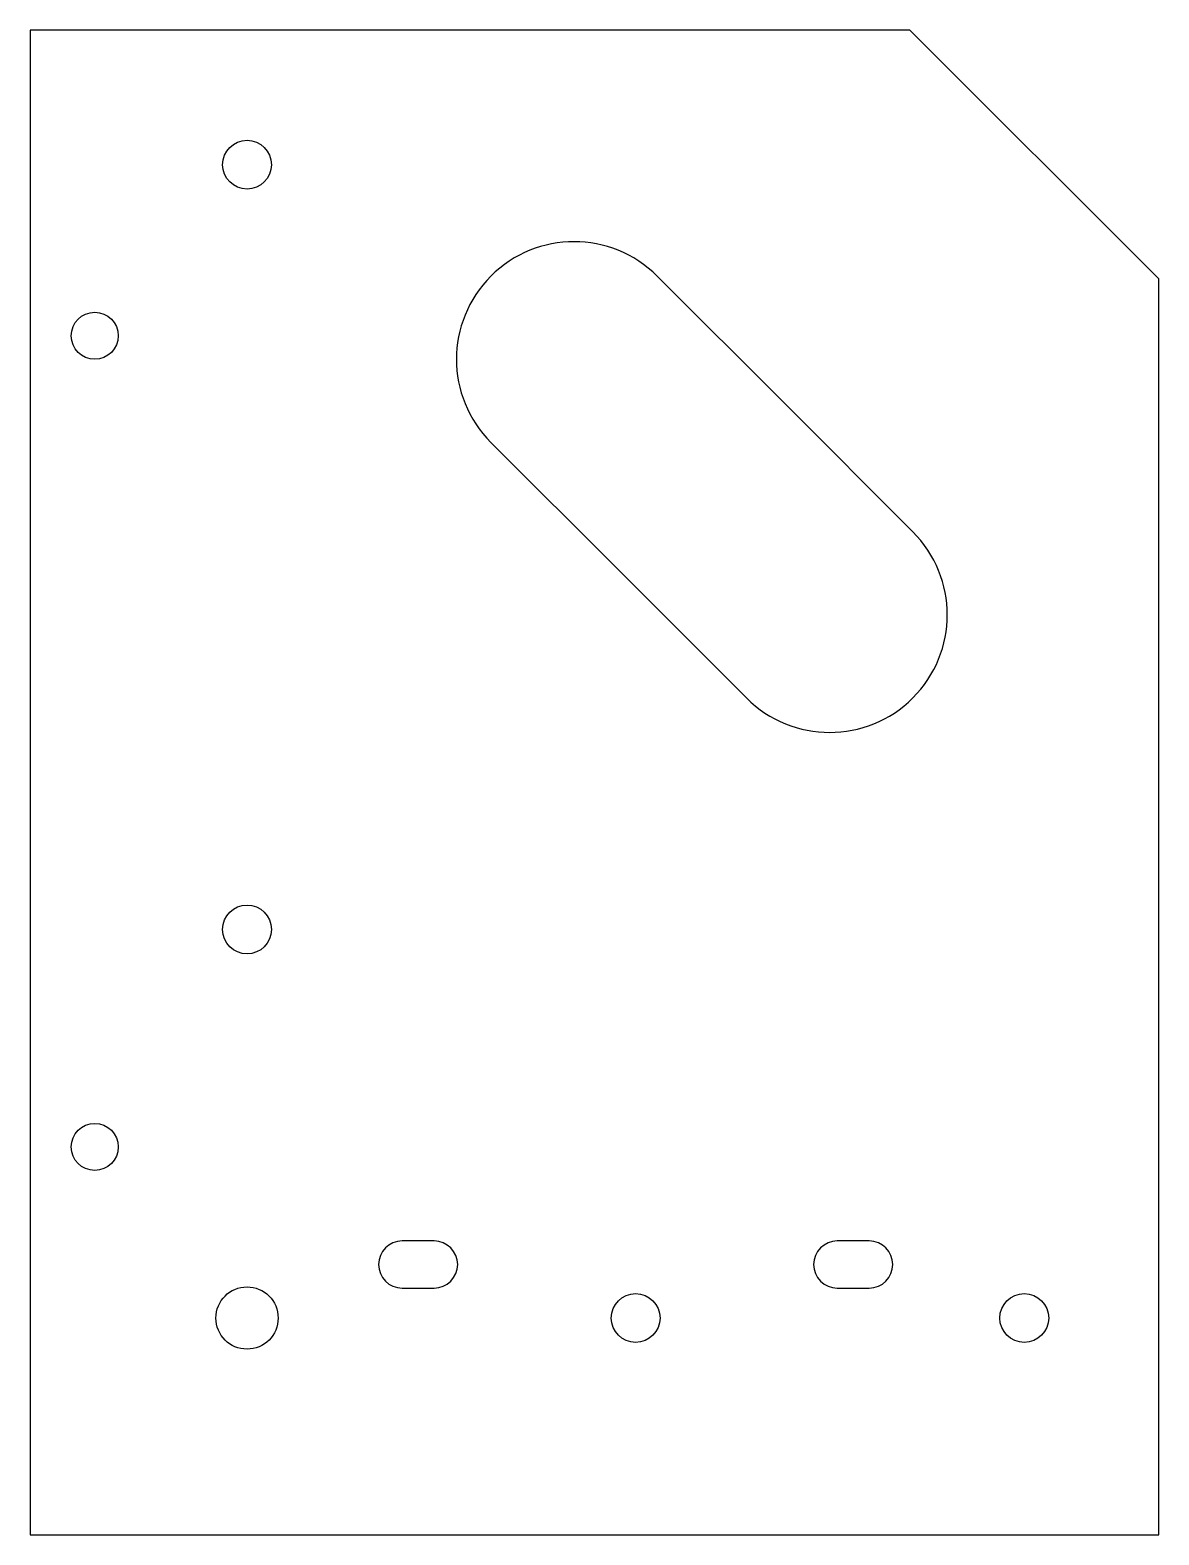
# Model space of a CAD drawing. Header units: inches. Extents: x -0.12 to 5.88, y -0.12 to 7.88.
import ezdxf

# ---------------------------------------------------------------- set-up
doc = ezdxf.new("R2010")
doc.units = ezdxf.units.IN
doc.header["$MEASUREMENT"] = 0
doc.layers.add('profile', color=7, linetype='Continuous')
doc.layers.add('through', color=7, linetype='Continuous')

msp = doc.modelspace()

# ---------------------------------------------------------------- linework, layer by layer
at = {"layer": 'profile'}
for p, q in [((-0.125, 7.875), (-0.125, -0.125)), ((4.5518, 7.875), (-0.125, 7.875)), ((5.875, 6.5518), (4.5518, 7.875)), ((5.875, -0.125), (5.875, 6.5518)), ((-0.125, -0.125), (5.875, -0.125))]:
    msp.add_line(p, q, dxfattribs=at)
at = {"layer": 'through'}
for p, q in [((3.8876, 5.8876), (3.2082, 6.5669)), ((4.5669, 5.2082), (3.8876, 5.8876)), ((2.3243, 5.6831), (3.0037, 5.0037)), ((3.0037, 5.0037), (3.6831, 4.3243)), ((1.9375, 1.4375), (1.8523, 1.4375)), ((2.0227, 1.4375), (1.9375, 1.4375)), ((4.25, 1.4375), (4.1648, 1.4375)), ((4.3352, 1.4375), (4.25, 1.4375)), ((1.8523, 1.1875), (1.9375, 1.1875)), ((1.9375, 1.1875), (2.0227, 1.1875)), ((4.1648, 1.1875), (4.25, 1.1875)), ((4.25, 1.1875), (4.3352, 1.1875))]:
    msp.add_line(p, q, dxfattribs=at)
for centre, radius in [((1.0281, 7.1594), 0.1299), ((0.2187, 6.25), 0.125), ((1.0281, 3.0938), 0.1299), ((0.2187, 1.9375), 0.125), ((1.0281, 1.0281), 0.1654), ((3.0938, 1.0281), 0.1299), ((5.1594, 1.0281), 0.1299)]:
    msp.add_circle(centre, radius, dxfattribs=at)
for centre, radius, start, end in [((2.7662, 6.125), 0.625, -315, -135), ((4.125, 4.7662), 0.625, -135, 45), ((1.8523, 1.3125), 0.125, -270, -90), ((2.0227, 1.3125), 0.125, -90, 90), ((4.1648, 1.3125), 0.125, -270, -90), ((4.3352, 1.3125), 0.125, -90, 90)]:
    msp.add_arc(centre, radius, start, end, dxfattribs=at)

doc.saveas('drawing.dxf')
